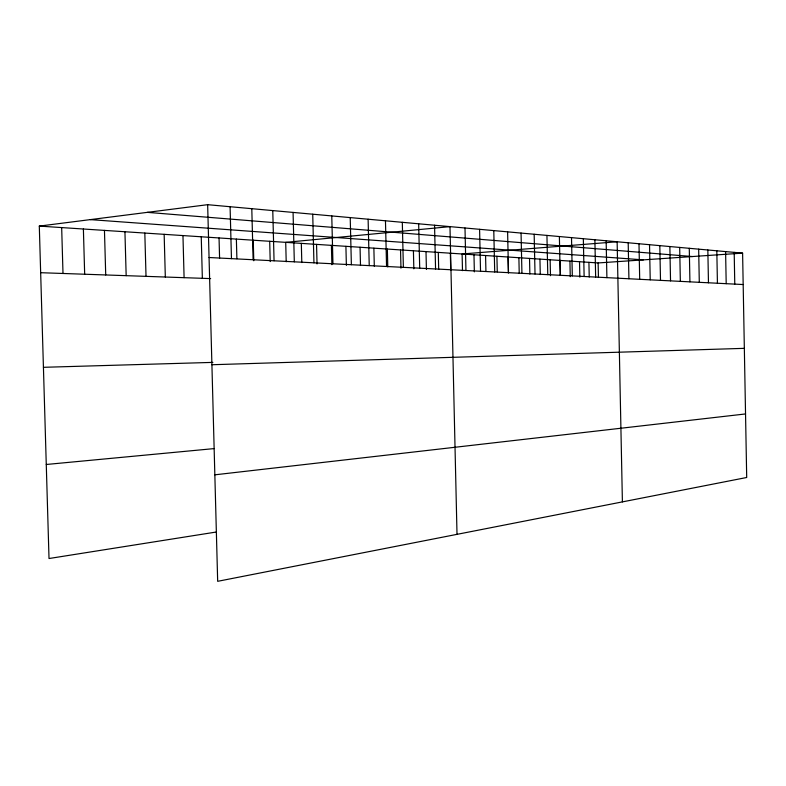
<?xml version="1.0" encoding="UTF-8"?>
<svg xmlns="http://www.w3.org/2000/svg" width="786" height="786" viewBox="0 0 786 786"><rect width="100%" height="100%" fill="white"/><g stroke="black" fill="none" stroke-linecap="round" stroke-linejoin="round"><path stroke-width="1.18" d="M216.209 532.034L49.017 558.522L39.3 226.103L207.651 204.684L742.603 253.131L746.7 477.495L217.673 581.316L207.651 204.684M214.833 474.823L745.541 413.947M46.266 464.487L213.989 448.61M39.3 226.103L598.136 262.946L742.603 253.131M211.906 364.733L744.342 348.345M43.427 367.308L212.878 362.385M40.666 272.703L210.648 278.598M209.056 257.513L743.173 284.542M90.302 219.618L643.4 259.871M147.336 212.358L692.456 256.541M83.385 229.011L84.672 274.226M61.672 227.576L62.998 273.479M182.961 235.574L184.091 277.674M164.156 234.336L165.325 277.026M144.821 233.059L146.019 276.358M124.935 231.752L126.163 275.67M104.459 230.396L105.717 274.962M293.07 212.416L294.318 261.826M286.202 261.787L285.711 242.353L449.985 226.633L457.01 534.342M272.771 210.579L274.059 260.805M269.686 241.292L270.207 261.581M253.249 240.211L253.78 260.765M251.795 208.683L253.112 259.744M236.37 239.091L236.891 258.702M230.092 206.718L231.457 258.653M219.048 237.952L219.589 258.437M201.245 236.782L202.356 278.313M402.314 222.31L403.375 267.348M400.536 249.919L400.968 268.173M387.36 249.054L387.783 266.896M385.464 220.787L386.555 266.493M373.871 248.16L374.303 266.218M368.113 219.215L369.233 265.619M360.057 247.256L360.499 265.53M350.222 217.594L351.371 264.715M345.909 246.323L346.371 265.413M331.771 215.924L332.95 263.782M331.407 245.36L331.889 264.695M316.552 244.387L317.043 263.949M312.73 214.205L313.938 262.829M301.323 243.375L301.804 262.573M507.609 231.85L508.503 272.673M508.021 257.012L508.375 272.968M496.919 256.275L497.263 271.809M493.785 230.603L494.708 271.966M485.571 255.529L485.925 271.239M479.588 229.316L480.531 271.249M473.978 254.762L474.361 271.868M464.998 227.989L465.951 270.512M462.492 270.659L462.109 253.976L617.138 241.774L622.404 501.881M450.339 253.2L450.722 270.07M438.303 252.414L438.696 269.46M434.55 225.238L435.562 268.979M426.002 251.599L426.415 269.441M418.663 223.794L419.704 268.173M413.416 250.773L413.839 268.812M606.144 240.781L606.9 277.645M598.136 262.946L598.441 277.497M594.884 239.759L595.65 277.075M588.92 262.337L589.225 277.036M583.34 238.708L584.126 276.495M579.518 261.718L579.842 277.153M571.51 237.637L572.316 275.896M569.929 261.09L570.253 276.682M560.133 260.441L560.438 274.982M559.377 236.537L560.202 275.287M550.141 259.783L550.485 275.699M546.938 235.417L547.773 274.658M539.943 259.115L540.277 274.569M534.166 234.257L535.02 274.009M529.528 258.427L529.862 274.049M521.059 233.069L521.933 273.351M518.888 257.72L519.232 273.508M725.596 251.599L726.195 283.687M716.822 250.803L717.422 283.245M707.842 249.987L708.461 282.783M698.666 249.152L699.294 282.321M689.283 248.307L689.921 281.85M679.684 247.433L680.342 281.368M669.868 246.549L670.537 280.867M659.818 245.635L660.495 280.356M649.531 244.701L650.218 279.836M638.989 243.748L639.696 279.305M628.201 242.776L628.918 278.765M734.193 252.375L734.772 284.119"/></g></svg>
